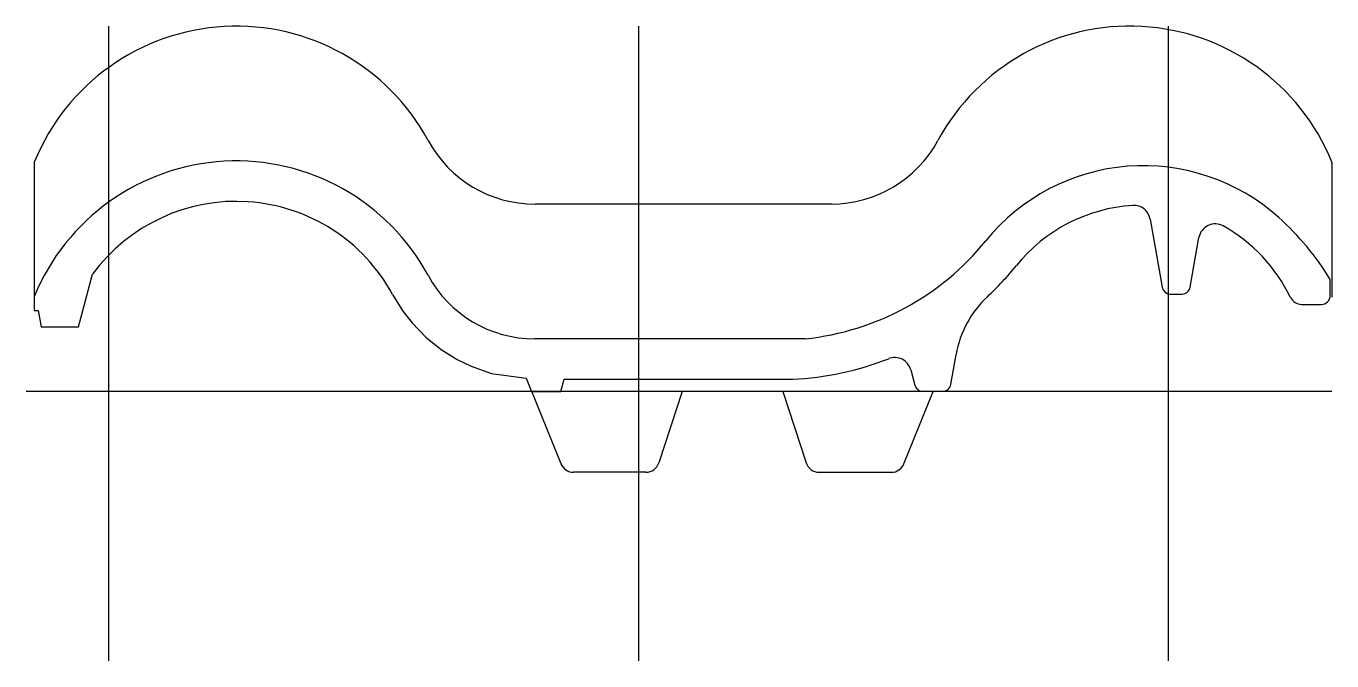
# Model space of a CAD drawing. Extents: x -136 to 154, y -60 to 81.
import ezdxf

# ---------------------------------------------------------------- set-up
doc = ezdxf.new("R2010")
doc.units = 0
doc.layers.get('0').update_dxf_attribs({"linetype": 'CONTINUOUS'})

msp = doc.modelspace()

# ---------------------------------------------------------------- linework, layer by layer
at = {"linetype": 'CONTINUOUS'}
for p, q in [((-118, -60), (-118, 81.29)), ((0, -60), (0, 81.29)), ((118, -60), (118, 81.29)), ((-134.62, 51.04), (-134.62, 21.11)), ((154.38, 51.04), (154.38, 20.97)), ((28.88, 41.69), (-23.06, 41.69)), ((42.9, 41.69), (28.88, 41.69)), ((113.89, 38.35), (116.56, 23.18)), ((122.81, 23.16), (124.77, 34.24)), ((-124.75, 14.39), (-121.63, 26.05)), ((154.02, 21.35), (154.02, 24.88)), ((-134.65, 21.04), (-134.65, 17.98)), ((-54.83, 21.55), (-52.51, 17.83)), ((118.31, 21.66), (121, 21.66)), ((-134.65, 17.98), (-133.75, 17.98)), ((-133.75, 17.98), (-133.12, 14.39)), ((-52.51, 17.83), (-50.47, 15.22)), ((147.65, 19.35), (152.02, 19.35)), ((-50.47, 15.22), (-47.43, 12.08)), ((-133.12, 14.39), (-124.75, 14.39)), ((-47.43, 12.08), (-44, 9.32)), ((0.35, 11.69), (-23.18, 11.69)), ((37.09, 11.69), (0.35, 11.69)), ((-44, 9.32), (-40.46, 7.11)), ((-40.46, 7.11), (-37.32, 5.58)), ((69.5, 1.52), (70.68, 8.23)), ((-37.32, 5.58), (-32.76, 3.98)), ((-32.76, 3.98), (-25.04, 2.93)), ((-25.04, 2.93), (-23.86, -0.02)), ((60.58, 4.79), (61.49, 1.36)), ((-136.44, 0), (154.38, 0)), ((-17.36, -0.02), (-16.63, 2.69)), ((-16.63, 2.69), (34.25, 2.69)), ((63.17, 0), (67.69, 0)), ((-23.86, -0.02), (-17.36, -0.02)), ((-17.31, -16.14), (-23.83, -0.02)), ((9.64, -0.02), (4.46, -15.94)), ((32.11, -0.02), (37.29, -15.94)), ((59.06, -16.14), (65.58, -0.02)), ((1.61, -18.02), (-14.53, -18.02)), ((40.14, -18.02), (56.27, -18.02))]:
    msp.add_line(p, q, dxfattribs=at)
for centre, radius, start, end in [((-89.62, 32.68), 48.6, 28.4475, 157.8029), ((109.38, 32.69), 48.6, 22.1837, 151.5666), ((-23.15, 68.69), 27, 208.4434, 270.1894), ((42.9, 68.69), 27, 270.0015, 331.5562), ((-89.65, 2.68), 48.6, 28.4475, 157.8029), ((112.39, 5.07), 45.16, 48.0985, 140.9474), ((-89.65, 2.69), 39.6, 28.4371, 143.8551), ((112.39, 5.07), 36.4, 93.7289, 140.948), ((110.26, 37.71), 3.69, 10.0262, 93.6724), ((101.3, -7.27), 61.75, 31.3774, 48.0866), ((128.4, 33.59), 3.69, 60.8373, 169.8188), ((112.39, 5.06), 36.4, 25.8048, 60.7058), ((30.79, 71.28), 59.92, 276.0319, 320.9392), ((30.8, 71.29), 68.68, 313.0083, 320.9239), ((-23.18, 38.69), 27, 208.4438, 269.9985), ((93.38, 4.22), 23.05, 133.0289, 169.9818), ((118.37, 23.5), 1.84, 189.9822, 268.0645), ((121, 23.5), 1.84, 269.9475, 349.3516), ((147.65, 22.12), 2.77, 205.9013, 269.9639), ((152.02, 21.35), 2, 270, 0), ((30.8, 71.27), 68.67, 272.8824, 291.2451), ((57.02, 3.83), 3.69, 15.0686, 111.2414), ((63.27, 1.84), 1.84, 195.0392, 266.9788), ((67.69, 1.84), 1.84, 270.061, 349.9846), ((-14.53, -15.02), 3, 201.9213, 269.9409), ((1.6, -15.02), 3, 270.1041, 342.1416), ((40.15, -15.02), 3, 197.8584, 269.8959), ((56.28, -15.02), 3, 269.8681, 338.0788)]:
    msp.add_arc(centre, radius, start, end, dxfattribs=at)

doc.saveas('drawing.dxf')
